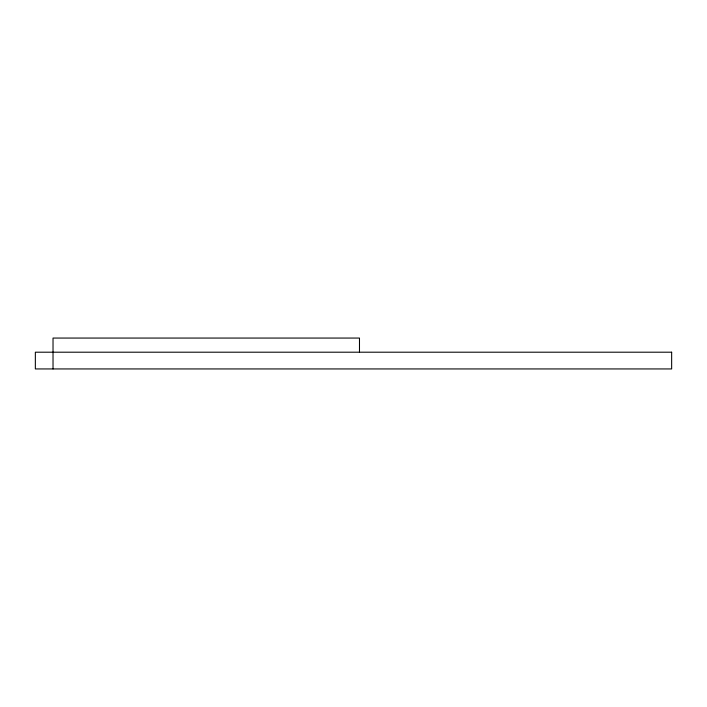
<?xml version="1.0" encoding="UTF-8"?>
<svg xmlns="http://www.w3.org/2000/svg" width="707" height="707" viewBox="0 0 707 707"><rect width="100%" height="100%" fill="white"/><g stroke="black" fill="none" stroke-linecap="round" stroke-linejoin="round"><path stroke-width="1.06" d="M359.483 352.201L359.483 338.061L53.025 338.061L53.025 368.939M671.65 352.201L35.35 352.201L35.35 368.939L671.65 368.939L671.65 352.201"/></g></svg>
